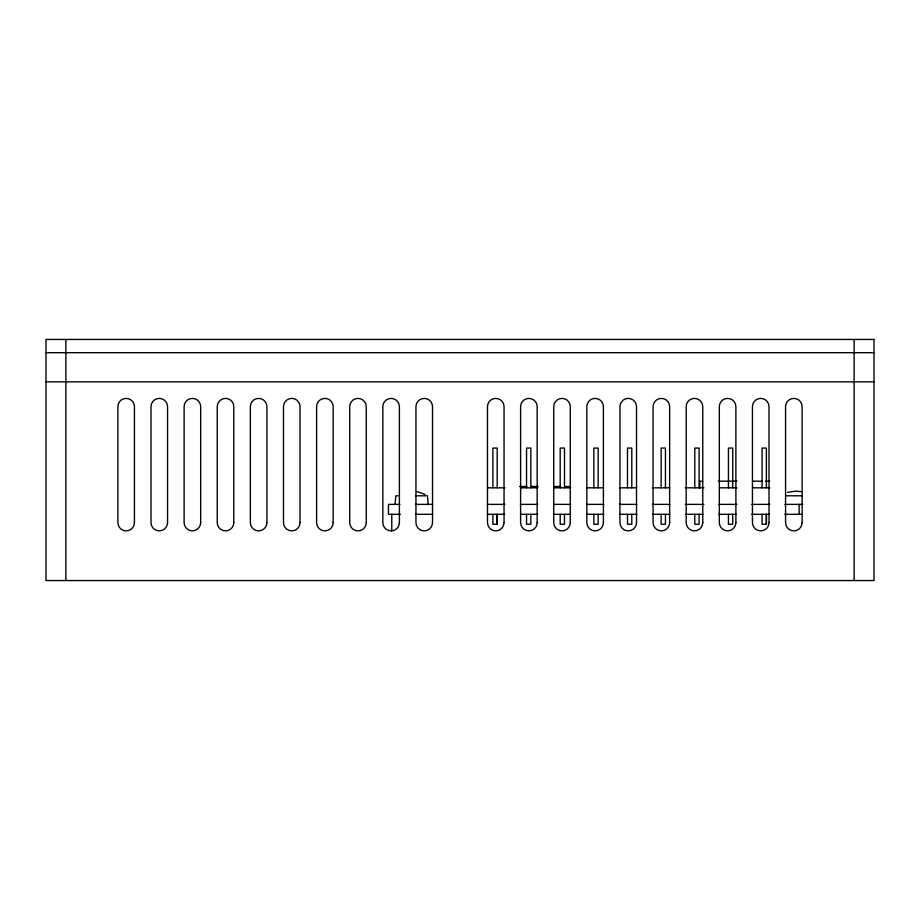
<?xml version="1.0" encoding="UTF-8"?>
<svg xmlns="http://www.w3.org/2000/svg" width="920" height="920" viewBox="0 0 920 920"><rect width="100%" height="100%" fill="white"/><g stroke="black" fill="none" stroke-linecap="round" stroke-linejoin="round"><path stroke-width="1.38" d="M497.191 524.25L497.191 514.314L497.191 524.25L492.89 524.25L492.89 514.314M766.394 524.25L766.394 514.314L766.394 524.25L762.082 524.25L762.082 514.314M395.082 504.378L395.83 495.799L397.957 495.799M787.589 492.326L795.834 491.13L801.377 491.659M46 352.693L874 352.693M46 381.834L874 381.834M702.638 481.194L699.786 481.194L699.786 488.014M718.336 481.194L736.885 481.194M752.571 481.194L762.565 481.194M765.417 481.194L769.695 481.194M519.616 486.496L526.712 486.496M530.966 486.496L538.073 486.496M553.679 486.496L560.774 486.496M565.041 486.496L569.296 486.496M487.703 487.818L504.884 487.818M520.639 487.818L537.82 487.818M553.575 487.818L570.756 487.818M586.5 487.818L603.692 487.818M619.436 487.818L636.617 487.818M652.372 487.818L669.553 487.818M685.308 487.818L703.926 487.818M719.67 487.818L736.851 487.818M752.606 487.818L769.787 487.818M415.736 495.799L427.455 495.799L428.202 504.378M785.749 495.799L802.47 495.799M399.935 504.378L388.459 504.378L388.459 514.314L400.338 514.314M415.518 504.378L432.756 504.378M487.358 504.378L504.884 504.378M520.409 504.378L537.82 504.378M553.449 504.378L570.756 504.378M586.5 504.378L603.738 504.378M619.436 504.378L636.789 504.378M652.372 504.378L669.829 504.378M685.308 504.378L703.926 504.378M718.681 504.378L736.851 504.378M751.732 504.378L769.787 504.378M784.783 504.378L802.78 504.378M415.518 514.314L432.756 514.314M487.358 514.314L504.597 514.314M520.409 514.314L537.648 514.314M553.449 514.314L570.699 514.314M586.5 514.314L603.738 514.314M619.551 514.314L636.789 514.314M652.591 514.314L669.829 514.314M685.641 514.314L702.88 514.314M718.681 514.314L735.931 514.314M751.732 514.314L769.212 514.314M784.783 514.314L801.745 514.314M417.185 491.659L425.051 494.397M854.128 339.445L854.128 580.554M799.146 504.378L799.146 514.314M766.394 487.818L766.394 448.074L762.082 448.074L762.082 487.818M732.745 487.818L732.745 448.074L728.433 448.074L728.433 487.818M732.745 514.314L732.745 524.25L728.433 524.25L728.433 514.314M699.096 487.818L699.096 448.074L694.784 448.074L694.784 487.818M699.096 514.314L699.096 524.25L694.784 524.25L694.784 514.314M665.447 487.818L665.447 448.074L661.135 448.074L661.135 487.818M665.447 514.314L665.447 524.25L661.135 524.25L661.135 514.314M631.798 487.818L631.798 448.074L627.486 448.074L627.486 487.818M631.798 514.314L631.798 524.25L627.486 524.25L627.486 514.314M598.138 487.818L598.138 448.074L593.837 448.074L593.837 487.818M598.138 514.314L598.138 524.25L593.837 524.25L593.837 514.314M564.489 487.818L564.489 448.074L560.188 448.074L560.188 487.818M564.489 514.314L564.489 524.25L560.188 524.25L560.188 514.314M530.84 487.818L530.84 448.074L526.539 448.074L526.539 487.818M530.84 514.314L530.84 524.25L526.539 524.25L526.539 514.314M497.191 487.818L497.191 448.074L492.89 448.074L492.89 487.818M391.77 514.314L391.77 530.874M65.872 339.445L65.872 580.554M874 339.445L46 339.445L46 580.554L874 580.554L874 339.445M802.125 522.594L802.125 406.674A8.28 8.28 0 0 0 793.845 398.394A8.28 8.28 0 0 0 785.565 406.674L785.565 522.594A8.28 8.28 0 0 0 793.845 530.874A8.28 8.28 0 0 0 802.125 522.594M769.005 522.594L769.005 406.674A8.28 8.28 0 0 0 760.725 398.394A8.28 8.28 0 0 0 752.445 406.674L752.445 522.594A8.28 8.28 0 0 0 760.725 530.874A8.28 8.28 0 0 0 769.005 522.594M735.885 522.594L735.885 406.674A8.28 8.28 0 0 0 727.605 398.394A8.28 8.28 0 0 0 719.325 406.674L719.325 522.594A8.28 8.28 0 0 0 727.605 530.874A8.28 8.28 0 0 0 735.885 522.594M702.765 522.594L702.765 406.674A8.28 8.28 0 0 0 694.485 398.394A8.28 8.28 0 0 0 686.205 406.674L686.205 522.594A8.28 8.28 0 0 0 694.485 530.874A8.28 8.28 0 0 0 702.765 522.594M669.645 522.594L669.645 406.674A8.28 8.28 0 0 0 661.365 398.394A8.28 8.28 0 0 0 653.085 406.674L653.085 522.594A8.28 8.28 0 0 0 661.365 530.874A8.28 8.28 0 0 0 669.645 522.594M636.525 522.594L636.525 406.674A8.28 8.28 0 0 0 628.245 398.394A8.28 8.28 0 0 0 619.965 406.674L619.965 522.594A8.28 8.28 0 0 0 628.245 530.874A8.28 8.28 0 0 0 636.525 522.594M603.405 522.594L603.405 406.674A8.28 8.28 0 0 0 595.125 398.394A8.28 8.28 0 0 0 586.845 406.674L586.845 522.594A8.28 8.28 0 0 0 595.125 530.874A8.28 8.28 0 0 0 603.405 522.594M570.285 522.594L570.285 406.674A8.28 8.28 0 0 0 562.005 398.394A8.28 8.28 0 0 0 553.725 406.674L553.725 522.594A8.28 8.28 0 0 0 562.005 530.874A8.28 8.28 0 0 0 570.285 522.594M537.165 522.594L537.165 406.674A8.28 8.28 0 0 0 528.885 398.394A8.28 8.28 0 0 0 520.605 406.674L520.605 522.594A8.28 8.28 0 0 0 528.885 530.874A8.28 8.28 0 0 0 537.165 522.594M504.045 522.594L504.045 406.674A8.28 8.28 0 0 0 495.765 398.394A8.28 8.28 0 0 0 487.485 406.674L487.485 522.594A8.28 8.28 0 0 0 495.765 530.874A8.28 8.28 0 0 0 504.045 522.594M432.515 522.594L432.515 406.674A8.28 8.28 0 0 0 424.235 398.394A8.28 8.28 0 0 0 415.955 406.674L415.955 522.594A8.28 8.28 0 0 0 424.235 530.874A8.28 8.28 0 0 0 432.515 522.594M399.395 522.594L399.395 406.674A8.28 8.28 0 0 0 391.115 398.394A8.28 8.28 0 0 0 382.835 406.674L382.835 522.594A8.28 8.28 0 0 0 391.115 530.874A8.28 8.28 0 0 0 399.395 522.594M366.275 522.594L366.275 406.674A8.28 8.28 0 0 0 357.995 398.394A8.28 8.28 0 0 0 349.715 406.674L349.715 522.594A8.28 8.28 0 0 0 357.995 530.874A8.28 8.28 0 0 0 366.275 522.594M333.155 522.594L333.155 406.674A8.28 8.28 0 0 0 324.875 398.394A8.28 8.28 0 0 0 316.595 406.674L316.595 522.594A8.28 8.28 0 0 0 324.875 530.874A8.28 8.28 0 0 0 333.155 522.594M300.035 522.594L300.035 406.674A8.28 8.28 0 0 0 291.755 398.394A8.28 8.28 0 0 0 283.475 406.674L283.475 522.594A8.28 8.28 0 0 0 291.755 530.874A8.28 8.28 0 0 0 300.035 522.594M266.915 522.594L266.915 406.674A8.28 8.28 0 0 0 258.635 398.394A8.28 8.28 0 0 0 250.355 406.674L250.355 522.594A8.28 8.28 0 0 0 258.635 530.874A8.28 8.28 0 0 0 266.915 522.594M233.795 522.594L233.795 406.674A8.28 8.28 0 0 0 225.515 398.394A8.28 8.28 0 0 0 217.235 406.674L217.235 522.594A8.28 8.28 0 0 0 225.515 530.874A8.28 8.28 0 0 0 233.795 522.594M200.675 522.594L200.675 406.674A8.28 8.28 0 0 0 192.395 398.394A8.28 8.28 0 0 0 184.115 406.674L184.115 522.594A8.28 8.28 0 0 0 192.395 530.874A8.28 8.28 0 0 0 200.675 522.594M167.555 522.594L167.555 406.674A8.28 8.28 0 0 0 159.275 398.394A8.28 8.28 0 0 0 150.995 406.674L150.995 522.594A8.28 8.28 0 0 0 159.275 530.874A8.28 8.28 0 0 0 167.555 522.594M134.435 522.594L134.435 406.674A8.28 8.28 0 0 0 126.155 398.394A8.28 8.28 0 0 0 117.875 406.674L117.875 522.594A8.28 8.28 0 0 0 126.155 530.874A8.28 8.28 0 0 0 134.435 522.594"/></g></svg>
